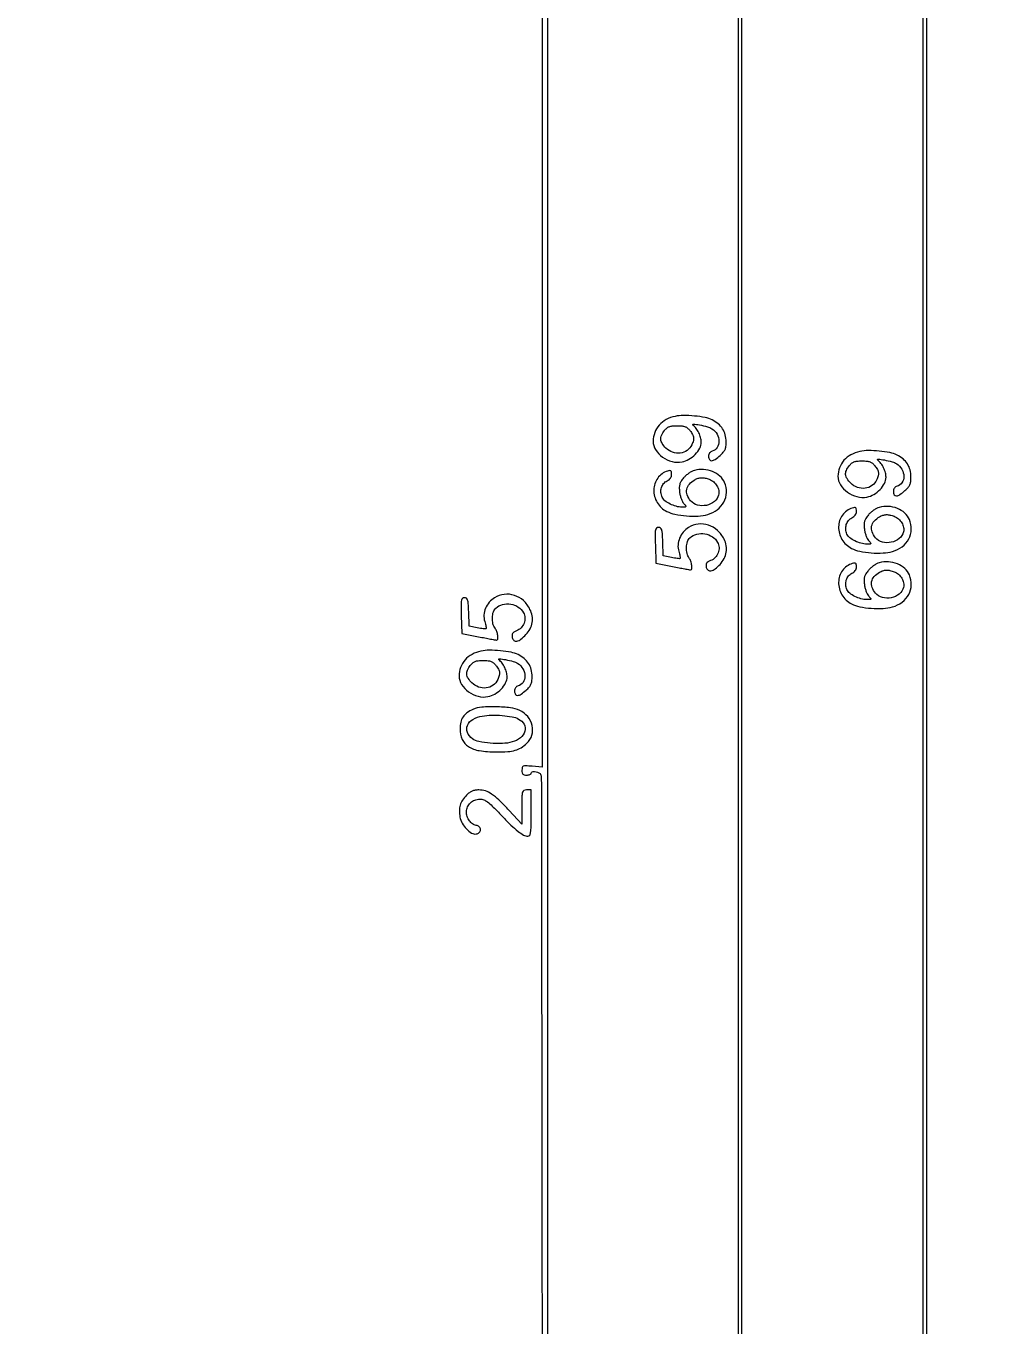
# Model space of a CAD drawing. Extents: x 0 to 836, y 5 to 589.
# Drawn here: x 45.1 to 89, y 310.1 to 369.6 of the extents above; entities that cross this region are included whole.
import ezdxf

# ---------------------------------------------------------------- set-up
doc = ezdxf.new("R2010")
doc.units = 0
doc.header["$MEASUREMENT"] = 0

msp = doc.modelspace()

# ---------------------------------------------------------------- linework, layer by layer
for points in [[(201.712326, 537.783562, -0.000001), (217.055896, 537.76491, -0.426088)], [(546.939, 229.3929, -0.000106), (546.943559, 250.949215, -0.000176), (546.957638, 269.095817, -0.000001), (546.976289, 285.583213, -0.415883)], [(836.0595, 588.6891), (420.497259, 588.710259, 0.000013), (261.145696, 588.714318, 0.000021), (126.989856, 588.708632), (4.934769, 588.698274, 0.19889), (4.878609, 588.675009, 0.198853), (4.855343, 588.618859), (4.83877, 516.273901, 0.000036), (4.826254, 436.744061, 0.000021), (4.8222, 342.282364), (4.8222, 95.946129), (4.469225, 95.920114, 0.031904), (4.160456, 95.877435, 0.315999), (4.075312, 95.787407, 0.415411), (4.137995, 95.703578, 0.035338), (4.43445, 95.6826), (4.8222, 95.6826), (4.8222, 50.2101), (4.8222, 4.7376), (420.462, 4.7376), (836.1018, 4.7376)], [(604.852986, 529.408162, -0.000002), (620.423836, 529.389509, -0.550615)], [(238.738155, 529.614638, -0.000002), (224.300981, 529.63329, -0.415836)], [(308.18842, 529.408162, -0.000002), (322.638019, 529.38951, -0.415836)], [(531.796111, 538.074638, -0.000002), (517.6951, 538.093291, -0.426056)], [(413.368417, 538.074638, -0.000002), (399.676779, 538.093291, -0.415815)], [(77.850638, 481.579418, -0.000002), (77.869294, 494.031443, -0.550517)], [(336.166934, 548.220763, -0.000002), (326.827688, 548.233536, -0.413812)], [(77.644162, 421.684687, -0.000002), (77.625507, 409.236574, -0.415775)], [(333.609652, 529.614638, -0.000003), (323.198363, 529.633296, -0.415688)], [(68.6952, 512.4222), (68.6952, 424.07169), (68.6952, 335.721179), (68.2299, 335.759766, 0.007133), (67.929172, 335.78039, 0.107826), (67.826408, 335.763741, 0.250288), (67.778728, 335.707689, 0.053641), (67.7646, 335.576376, 0.040763), (67.773948, 335.461903, 0.150693), (67.805902, 335.397748, 0.157767), (67.867426, 335.364407, 0.045946), (67.9761, 335.3544, 0.038131), (68.057092, 335.360586, 0.057076), (68.125472, 335.379251, 0.074992), (68.172132, 335.406604, 0.226478), (68.1876, 335.439, -0.308176), (68.230223, 335.501586, -0.104548), (68.344539, 335.520821, -0.079759), (68.484837, 335.492261, -0.106751), (68.59368, 335.42208, -0.198532), (68.652554, 335.280239, -0.000012), (68.672972, 321.077246, -0.000309), (68.688474, 301.604946, -0.000063), (68.690329, 267.04413)], [(77.841889, 210.212758, -0.000002), (77.851786, 217.49274, -0.413814)], [(86.1228, 450.792572), (86.1228, 406.705194), (85.499464, 406.600455, 0.100315), (83.868412, 405.97451, 0.099926), (82.607151, 404.762259, 0.1007), (81.921518, 403.164231, 0.103551), (81.924609, 401.442009, 0.050819), (82.199961, 400.581557, 0.047863), (82.647485, 399.775665, 0.049065), (83.22665, 399.088919, 0.060583), (83.892168, 398.581824, 0.027792), (84.313921, 398.365183, 0.017806), (84.824667, 398.159201, 0.016577), (85.310444, 398.001134, 0.070475), (85.612129, 397.9584, -0.018306), (85.71499, 397.954633, -0.015555), (85.82308, 397.943316, -0.015835), (85.920901, 397.926816, -0.041935), (85.988981, 397.907049, -0.309751), (86.079515, 397.775741, -0.000067), (86.101574, 389.726527, -0.000595), (86.119331, 377.187861, -0.000057), (86.1228, 346.554849), (86.1228, 295.254)], [(86.292, 295.254), (86.292, 346.554849, -0.000057), (86.295469, 377.187861, -0.000595)]]:
    msp.add_lwpolyline(points, format="xyb")
for points in [[(68.949, 198.217013), (68.949, 355.27803), (68.949, 512.339047)], [(77.6628, 395.505), (77.6628, 348.291991), (77.6628, 301.078982)], [(77.832, 301.0068), (77.832, 348.221676), (77.832, 395.436552)]]:
    msp.add_lwpolyline(points)
for points in [[(74.772532, 351.775339, 0.073887), (74.36542, 351.62602, 0.087476), (74.045453, 351.370668, 0.091457), (73.842049, 351.031588, 0.089719), (73.7712, 350.639928, 0.141999), (73.8839, 350.251097, 0.096328), (74.202286, 349.913613, 0.091456), (74.641043, 349.707032, 0.111226), (75.093999, 349.690675, 0.086234), (75.410454, 349.808883, 0.068269), (75.698113, 350.034849, 0.071559), (75.901625, 350.316485, 0.121305), (75.9708, 350.597416, 0.066352), (75.943315, 350.803614, 0.046732), (75.861153, 351.02295, 0.046757), (75.739763, 351.223064, 0.0667), (75.595004, 351.371783, -0.735574), (75.613606, 351.420713, -0.031466), (75.893268, 351.385907, -0.020612), (76.251685, 351.302761, -0.077741), (76.461102, 351.20815, -0.119204), (76.696302, 350.957697, -0.126117), (76.784786, 350.632677, -0.149908), (76.701208, 350.344965, -0.185771), (76.476362, 350.18338, 0.08419), (76.405371, 350.151357, 0.095531), (76.35247, 350.098789, 0.088381), (76.320144, 350.026748, 0.061447), (76.3092, 349.938033, 0.134368), (76.348338, 349.795024, 0.288114), (76.445997, 349.744741, 0.13087), (76.608213, 349.803184, 0.030797), (76.836615, 349.98326, 0.02906), (76.983199, 350.130407, 0.07793), (77.062742, 350.254552, 0.076479), (77.101279, 350.398474, 0.027248), (77.1129, 350.611557, 0.06418), (77.07183, 350.930194, 0.078293), (76.951399, 351.205296, 0.077155), (76.750497, 351.433019, 0.060136), (76.47294, 351.612399, 0.066205), (76.147544, 351.720742, 0.02342), (75.660367, 351.790571, 0.023784), (75.157806, 351.8147, 0.051157)], [(75.45706, 351.120891, -0.034949), (75.575746, 350.946154, -0.100985), (75.622304, 350.808201, -0.102102), (75.610841, 350.663937, -0.036199), (75.538471, 350.46881, -0.132246), (75.327327, 350.213237, -0.124081), (75.011283, 350.090496, -0.117551), (74.660938, 350.129364, -0.110668), (74.356892, 350.322092, -0.050987), (74.186832, 350.530887, -0.123571), (74.121773, 350.717334, -0.130223), (74.154002, 350.906041, -0.059664), (74.28494, 351.120891, -0.046717), (74.394676, 351.236374, -0.088755), (74.504269, 351.302142, -0.070236), (74.646787, 351.334493, -0.020746), (74.871, 351.3438, -0.020746), (75.095213, 351.334493, -0.070236), (75.237731, 351.302142, -0.088755), (75.347324, 351.236374, -0.046717)], [(83.232532, 350.167939, 0.073887), (82.82542, 350.01862, 0.087476), (82.505453, 349.763268, 0.091457), (82.302049, 349.424188, 0.089719), (82.2312, 349.032528, 0.141999), (82.3439, 348.643697, 0.096328), (82.662286, 348.306213, 0.091456), (83.101043, 348.099632, 0.111226), (83.553999, 348.083275, 0.086234), (83.870454, 348.201483, 0.068269), (84.158113, 348.427449, 0.071559), (84.361625, 348.709085, 0.121305), (84.4308, 348.990016, 0.066352), (84.403315, 349.196214, 0.046732), (84.321153, 349.41555, 0.046757), (84.199763, 349.615664, 0.0667), (84.055004, 349.764383, -0.735574), (84.073606, 349.813313, -0.031466), (84.353268, 349.778507, -0.020612), (84.711685, 349.695361, -0.077741), (84.921102, 349.60075, -0.119204), (85.156302, 349.350297, -0.126117), (85.244786, 349.025277, -0.149908), (85.161208, 348.737565, -0.185771), (84.936362, 348.57598, 0.08419), (84.865371, 348.543957, 0.095531), (84.81247, 348.491389, 0.088381), (84.780144, 348.419348, 0.061447), (84.7692, 348.330633, 0.134368), (84.808338, 348.187624, 0.288114), (84.905997, 348.137341, 0.13087), (85.068213, 348.195784, 0.030797), (85.296615, 348.37586, 0.02906), (85.443199, 348.523007, 0.07793), (85.522742, 348.647152, 0.076479), (85.561279, 348.791074, 0.027248), (85.5729, 349.004157, 0.06418), (85.53183, 349.322794, 0.078293), (85.411399, 349.597896, 0.077155), (85.210497, 349.825619, 0.060136), (84.93294, 350.004999, 0.066205), (84.607544, 350.113342, 0.02342), (84.120367, 350.183171, 0.023784), (83.617806, 350.2073, 0.051157)], [(75.660564, 349.301801, 0.055757), (75.541535, 349.254042, 0.028701), (75.404486, 349.169949, 0.028124), (75.271814, 349.066133, 0.037788), (75.165057, 348.957144, 0.029405), (75.047021, 348.798845, 0.074549), (74.986961, 348.66895, 0.072535), (74.966757, 348.525016, 0.026727), (74.978837, 348.319812, 0.031012), (75.005703, 348.16719, 0.027174), (75.05211, 348.01201, 0.028137), (75.109662, 347.876333, 0.069644), (75.170207, 347.787167, -0.010125), (75.264195, 347.678987, -0.29066), (75.268743, 347.644015, -0.281034), (75.238941, 347.624214, -0.009632), (75.092895, 347.6214, -0.06538), (74.822344, 347.656929, -0.050678), (74.544262, 347.762368, -0.053033), (74.312039, 347.911102, -0.117448), (74.183652, 348.076066, -0.088801), (74.128087, 348.293324, -0.091593), (74.152318, 348.513883, -0.097345), (74.251016, 348.700638, -0.116273), (74.408034, 348.822257, 0.05591), (74.498824, 348.876584, 0.077484), (74.564425, 348.944889, 0.081855), (74.603716, 349.026813, 0.071083), (74.6172, 349.121181, 0.033646), (74.609949, 349.228815, 0.197222), (74.582167, 349.276893, 0.203472), (74.529241, 349.29074, 0.035991), (74.42685, 349.268111, 0.166211), (73.978801, 348.94901, 0.151956), (73.79954, 348.409724, 0.141227), (73.953658, 347.833375, 0.139974), (74.391259, 347.42508, 0.068762), (74.770045, 347.293082, 0.030667), (75.294477, 347.220946, 0.030666), (75.834729, 347.213346, 0.056497), (76.268104, 347.283337, 0.094057), (76.706697, 347.500941, 0.109336), (77.007859, 347.854979, 0.113597), (77.124429, 348.291696, 0.108016), (77.041814, 348.744205, 0.11261), (76.829683, 349.041311, 0.085907), (76.489027, 349.252556, 0.080936), (76.077123, 349.345602, 0.082894)], [(83.91706, 349.513491, -0.034949), (84.035746, 349.338754, -0.100985), (84.082304, 349.200801, -0.102102), (84.070841, 349.056537, -0.036199), (83.998471, 348.86141, -0.132246), (83.787327, 348.605837, -0.124081), (83.471283, 348.483096, -0.117551), (83.120938, 348.521964, -0.110668), (82.816892, 348.714692, -0.050987), (82.646832, 348.923487, -0.123571), (82.581773, 349.109934, -0.130223), (82.614002, 349.298641, -0.059664), (82.74494, 349.513491, -0.046717), (82.854676, 349.628974, -0.088755), (82.964269, 349.694742, -0.070236), (83.106787, 349.727093, -0.020746), (83.331, 349.7364, -0.020746), (83.555213, 349.727093, -0.070236), (83.697731, 349.694742, -0.088755), (83.807324, 349.628974, -0.046717)], [(76.341568, 348.894176, -0.085784), (76.541797, 348.775653, -0.082624), (76.693681, 348.595441, -0.086689), (76.773851, 348.384043, -0.109293), (76.76797, 348.1754, -0.16313), (76.574444, 347.873018, -0.119704), (76.211558, 347.702269, -0.116706), (75.80322, 347.714866, -0.150427), (75.48726, 347.913758, -0.088728), (75.332634, 348.175633, -0.138217), (75.311387, 348.435153, -0.134064), (75.429182, 348.673176, -0.081178), (75.6747, 348.872819, -0.05298), (75.830425, 348.941401, -0.069353), (75.983511, 348.967758, -0.063219), (76.148664, 348.952145, -0.035715)], [(84.120564, 347.609801, 0.055757), (84.001535, 347.562042, 0.028701), (83.864486, 347.477949, 0.028124), (83.731814, 347.374133, 0.037788), (83.625057, 347.265144, 0.029405), (83.507021, 347.106845, 0.074549), (83.446961, 346.97695, 0.072535), (83.426757, 346.833016, 0.026727), (83.438837, 346.627812, 0.031012), (83.465703, 346.47519, 0.027174), (83.51211, 346.32001, 0.028137), (83.569662, 346.184333, 0.069644), (83.630207, 346.095167, -0.010125), (83.724195, 345.986987, -0.29066), (83.728743, 345.952015, -0.281034), (83.698941, 345.932214, -0.009632), (83.552895, 345.9294, -0.06538), (83.282344, 345.964929, -0.050678), (83.004262, 346.070368, -0.053033), (82.772039, 346.219102, -0.117448), (82.643652, 346.384066, -0.088801), (82.588087, 346.601324, -0.091593), (82.612318, 346.821883, -0.097345), (82.711016, 347.008638, -0.116273), (82.868034, 347.130257, 0.05591), (82.958824, 347.184584, 0.077484), (83.024425, 347.252889, 0.081855), (83.063716, 347.334813, 0.071083), (83.0772, 347.429181, 0.033646), (83.069949, 347.536815, 0.197222), (83.042167, 347.584893, 0.203472), (82.989241, 347.59874, 0.035991), (82.88685, 347.576111, 0.166211), (82.438801, 347.25701, 0.151956), (82.25954, 346.717724, 0.141227), (82.413658, 346.141375, 0.139974), (82.851259, 345.73308, 0.068762), (83.230045, 345.601082, 0.030667), (83.754477, 345.528946, 0.030666), (84.294729, 345.521346, 0.056497), (84.728104, 345.591337, 0.094057), (85.166697, 345.808941, 0.109336), (85.467859, 346.162979, 0.113597), (85.584429, 346.599696, 0.108016), (85.501814, 347.052205, 0.11261), (85.289683, 347.349311, 0.085907), (84.949027, 347.560556, 0.080936), (84.537123, 347.653602, 0.082894)], [(84.801568, 347.202176, -0.085784), (85.001797, 347.083653, -0.082624), (85.153681, 346.903441, -0.086689), (85.233851, 346.692043, -0.109293), (85.22797, 346.4834, -0.16313), (85.034444, 346.181018, -0.119704), (84.671558, 346.010269, -0.116706), (84.26322, 346.022866, -0.150427), (83.94726, 346.221758, -0.088728), (83.792634, 346.483633, -0.138217), (83.771387, 346.743153, -0.134064), (83.889182, 346.981176, -0.081178), (84.1347, 347.180819, -0.05298), (84.290425, 347.249401, -0.069353), (84.443511, 347.275758, -0.063219), (84.608664, 347.260145, -0.035715)], [(75.394659, 346.688631, 0.079523), (75.150023, 346.479962, 0.078668), (74.981654, 346.204634, 0.080923), (74.909747, 345.897994, 0.091914), (74.944188, 345.598433, -0.012082), (74.976556, 345.483106, -0.018033), (74.998734, 345.380758, -0.01327), (75.011471, 345.296931, -0.231417), (75.002767, 345.271567, -0.216002), (74.976278, 345.261599, -0.008856), (74.872357, 345.27027, -0.014053), (74.746678, 345.286582, -0.009359), (74.603665, 345.311999), (74.2365, 345.384367), (74.211791, 346.037584, 0.006102), (74.192589, 346.421228, 0.056473), (74.163685, 346.584661, 0.165684), (74.109374, 346.661342, 0.157831), (74.018378, 346.6908, 0.181067), (73.927071, 346.656614, 0.171565), (73.878126, 346.570023, 0.047291), (73.862754, 346.378607, 0.003796), (73.873886, 345.8719), (73.8981, 345.053001), (74.6595, 344.904133, 0.000857), (74.955862, 344.846717, 0.001269), (75.215877, 344.797488, 0.000558), (75.438162, 344.756244, 0.025411), (75.48435, 344.750133, 0.400194), (75.540575, 344.795658, 0.06277), (75.541116, 344.952367, 0.052559), (75.497526, 345.141131, 0.079063), (75.418209, 345.28992, -0.10785), (75.321279, 345.49978, -0.063851), (75.296305, 345.775606, -0.065197), (75.341074, 346.04047, -0.13521), (75.452707, 346.216004, -0.121658), (75.763321, 346.383056, -0.104678), (76.134628, 346.398926, -0.104318), (76.48155, 346.262862, -0.119991), (76.723565, 346.003236, -0.119167), (76.787735, 345.775151, -0.10244), (76.74619, 345.528897, -0.099002), (76.608026, 345.312706, -0.103384), (76.399231, 345.17025, 0.036707), (76.282381, 345.111469, 0.117073), (76.220259, 345.050924, 0.134297), (76.196651, 344.974107, 0.05507), (76.205315, 344.864468, 0.175546), (76.2828, 344.734152, 0.22937), (76.415787, 344.702189, 0.113901), (76.604956, 344.791684, 0.037311), (76.833415, 345.001676, 0.067438), (77.021356, 345.265918, 0.081923), (77.116851, 345.554005, 0.082781), (77.114267, 345.85507, 0.070621), (77.015875, 346.157255, 0.094776), (76.717082, 346.554591, 0.105465), (76.30291, 346.795531, 0.109113), (75.838059, 346.841873, 0.107792)], [(84.120564, 345.071801, 0.055757), (84.001535, 345.024042, 0.028701), (83.864486, 344.939949, 0.028124), (83.731814, 344.836133, 0.037788), (83.625057, 344.727144, 0.029405), (83.507021, 344.568845, 0.074549), (83.446961, 344.43895, 0.072535), (83.426757, 344.295016, 0.026727), (83.438837, 344.089812, 0.031012), (83.465703, 343.93719, 0.027174), (83.51211, 343.78201, 0.028137), (83.569662, 343.646333, 0.069644), (83.630207, 343.557167, -0.010125), (83.724195, 343.448987, -0.29066), (83.728743, 343.414015, -0.281034), (83.698941, 343.394214, -0.009632), (83.552895, 343.3914, -0.06538), (83.282344, 343.426929, -0.050678), (83.004262, 343.532368, -0.053033), (82.772039, 343.681102, -0.117448), (82.643652, 343.846066, -0.088801), (82.588087, 344.063324, -0.091593), (82.612318, 344.283883, -0.097345), (82.711016, 344.470638, -0.116273), (82.868034, 344.592257, 0.05591), (82.958824, 344.646584, 0.077484), (83.024425, 344.714889, 0.081855), (83.063716, 344.796813, 0.071083), (83.0772, 344.891181, 0.033646), (83.069949, 344.998815, 0.197222), (83.042167, 345.046893, 0.203472), (82.989241, 345.06074, 0.035991), (82.88685, 345.038111, 0.166211), (82.438801, 344.71901, 0.151956), (82.25954, 344.179724, 0.141227), (82.413658, 343.603375, 0.139974), (82.851259, 343.19508, 0.068762), (83.230045, 343.063082, 0.030667), (83.754477, 342.990946, 0.030666), (84.294729, 342.983346, 0.056497), (84.728104, 343.053337, 0.094057), (85.166697, 343.270941, 0.109336), (85.467859, 343.624979, 0.113597), (85.584429, 344.061696, 0.108016), (85.501814, 344.514205, 0.11261), (85.289683, 344.811311, 0.085907), (84.949027, 345.022556, 0.080936), (84.537123, 345.115602, 0.082894)], [(84.801568, 344.664176, -0.085784), (85.001797, 344.545653, -0.082624), (85.153681, 344.365441, -0.086689), (85.233851, 344.154043, -0.109293), (85.22797, 343.9454, -0.16313), (85.034444, 343.643018, -0.119704), (84.671558, 343.472269, -0.116706), (84.26322, 343.484866, -0.150427), (83.94726, 343.683758, -0.088728), (83.792634, 343.945633, -0.138217), (83.771387, 344.205153, -0.134064), (83.889182, 344.443176, -0.081178), (84.1347, 344.642819, -0.05298), (84.290425, 344.711401, -0.069353), (84.443511, 344.737758, -0.063219), (84.608664, 344.722145, -0.035715)], [(66.511659, 343.473831, 0.079523), (66.267023, 343.265162, 0.078668), (66.098654, 342.989834, 0.080923), (66.026747, 342.683194, 0.091914), (66.061188, 342.383633, -0.012082), (66.093556, 342.268306, -0.018033), (66.115734, 342.165958, -0.01327), (66.128471, 342.082131, -0.231417), (66.119767, 342.056767, -0.216002), (66.093278, 342.046799, -0.008856), (65.989357, 342.05547, -0.014053), (65.863678, 342.071782, -0.009359), (65.720665, 342.097199), (65.3535, 342.169567), (65.328791, 342.822784, 0.006102), (65.309589, 343.206428, 0.056473), (65.280685, 343.369861, 0.165684), (65.226374, 343.446542, 0.157831), (65.135378, 343.476, 0.181067), (65.044071, 343.441814, 0.171565), (64.995126, 343.355223, 0.047291), (64.979754, 343.163807, 0.003796), (64.990886, 342.6571), (65.0151, 341.838201), (65.7765, 341.689333, 0.000857), (66.072862, 341.631917, 0.001269), (66.332877, 341.582688, 0.000558), (66.555162, 341.541444, 0.025411), (66.60135, 341.535333, 0.400194), (66.657575, 341.580858, 0.06277), (66.658116, 341.737567, 0.052559), (66.614526, 341.926331, 0.079063), (66.535209, 342.07512, -0.10785), (66.438279, 342.28498, -0.063851), (66.413305, 342.560806, -0.065197), (66.458074, 342.82567, -0.13521), (66.569707, 343.001204, -0.121658), (66.880321, 343.168256, -0.104678), (67.251628, 343.184126, -0.104318), (67.59855, 343.048062, -0.119991), (67.840565, 342.788436, -0.119167), (67.904735, 342.560351, -0.10244), (67.86319, 342.314097, -0.099002), (67.725026, 342.097906, -0.103384), (67.516231, 341.95545, 0.036707), (67.399381, 341.896669, 0.117073), (67.337259, 341.836124, 0.134297), (67.313651, 341.759307, 0.05507), (67.322315, 341.649668, 0.175546), (67.3998, 341.519352, 0.22937), (67.532787, 341.487389, 0.113901), (67.721956, 341.576884, 0.037311), (67.950415, 341.786876, 0.067438), (68.138356, 342.051118, 0.081923), (68.233851, 342.339205, 0.082781), (68.231267, 342.64027, 0.070621), (68.132875, 342.942455, 0.094776), (67.834082, 343.339791, 0.105465), (67.41991, 343.580731, 0.109113), (66.955059, 343.627073, 0.107792)], [(65.889532, 341.031139, 0.073887), (65.48242, 340.88182, 0.087476), (65.162453, 340.626468, 0.091457), (64.959049, 340.287388, 0.089719), (64.8882, 339.895728, 0.141999), (65.0009, 339.506897, 0.096328), (65.319286, 339.169413, 0.091456), (65.758043, 338.962832, 0.111226), (66.210999, 338.946475, 0.086234), (66.527454, 339.064683, 0.068269), (66.815113, 339.290649, 0.071559), (67.018625, 339.572285, 0.121305), (67.0878, 339.853216, 0.066352), (67.060315, 340.059414, 0.046732), (66.978153, 340.27875, 0.046757), (66.856763, 340.478864, 0.0667), (66.712004, 340.627583, -0.735574), (66.730606, 340.676513, -0.031466), (67.010268, 340.641707, -0.020612), (67.368685, 340.558561, -0.077741), (67.578102, 340.46395, -0.119204), (67.813302, 340.213497, -0.126117), (67.901786, 339.888477, -0.149908), (67.818208, 339.600765, -0.185771), (67.593362, 339.43918, 0.08419), (67.522371, 339.407157, 0.095531), (67.46947, 339.354589, 0.088381), (67.437144, 339.282548, 0.061447), (67.4262, 339.193833, 0.134368), (67.465338, 339.050824, 0.288114), (67.562997, 339.000541, 0.13087), (67.725213, 339.058984, 0.030797), (67.953615, 339.23906, 0.02906), (68.100199, 339.386207, 0.07793), (68.179742, 339.510352, 0.076479), (68.218279, 339.654274, 0.027248), (68.2299, 339.867357, 0.06418), (68.18883, 340.185994, 0.078293), (68.068399, 340.461096, 0.077155), (67.867497, 340.688819, 0.060136), (67.58994, 340.868199, 0.066205), (67.264544, 340.976542, 0.02342), (66.777367, 341.046371, 0.023784), (66.274806, 341.0705, 0.051157)], [(66.57406, 340.376691, -0.034949), (66.692746, 340.201954, -0.100985), (66.739304, 340.064001, -0.102102), (66.727841, 339.919737, -0.036199), (66.655471, 339.72461, -0.132246), (66.444327, 339.469037, -0.124081), (66.128283, 339.346296, -0.117551), (65.777938, 339.385164, -0.110668), (65.473892, 339.577892, -0.050987), (65.303832, 339.786687, -0.123571), (65.238773, 339.973134, -0.130223), (65.271002, 340.161841, -0.059664), (65.40194, 340.376691, -0.046717), (65.511676, 340.492174, -0.088755), (65.621269, 340.557942, -0.070236), (65.763787, 340.590293, -0.020746), (65.988, 340.5996, -0.020746), (66.212213, 340.590293, -0.070236), (66.354731, 340.557942, -0.088755), (66.464324, 340.492174, -0.046717)], [(65.5227, 338.365947, 0.053672), (65.250215, 338.208871, 0.089458), (65.067864, 338.017853, 0.090403), (64.964922, 337.776681, 0.055837), (64.9305, 337.4694, 0.10406), (65.031234, 336.990623, 0.148393), (65.312381, 336.663118, 0.105117), (65.811865, 336.47664, 0.03681), (66.5802, 336.419475, 0.014948), (67.119793, 336.435244, 0.05366), (67.459203, 336.492223, 0.072223), (67.723755, 336.609648, 0.044209), (67.995955, 336.816702, 0.140323), (68.218323, 337.17671, 0.124029), (68.230562, 337.618581, 0.116908), (68.029111, 338.03364, 0.115538), (67.662034, 338.316253, 0.076424), (67.236918, 338.435515, 0.024439), (66.580338, 338.482932, 0.024038), (65.926857, 338.466694, 0.085905)], [(67.615324, 337.923287, -0.152341), (67.863814, 337.679515, -0.193791), (67.898703, 337.362997, -0.158165), (67.698344, 337.061661, -0.101891), (67.320676, 336.871146, -0.056119), (66.873066, 336.802581, -0.030501), (66.31612, 336.814336, -0.02923), (65.79502, 336.888053, -0.110494), (65.495963, 337.021269, -0.135251), (65.268103, 337.313196, -0.203488), (65.270525, 337.631652, -0.162529), (65.514882, 337.903968, -0.086537), (65.9457, 338.058585, -0.038102), (66.370301, 338.099371, -0.025119), (66.860837, 338.08434, -0.02485), (67.31687, 338.024465, -0.073437)], [(65.224425, 334.43464, 0.051153), (65.044516, 334.213604, 0.072988), (64.937998, 333.984527, 0.071635), (64.900622, 333.731232, 0.047266), (64.927411, 333.437615, 0.082624), (65.030385, 333.155795, 0.062291), (65.22754, 332.890781, 0.06701), (65.461186, 332.704553, 0.171701), (65.670199, 332.662394, 0.154891), (65.810699, 332.729984, 0.205775), (65.866484, 332.858621, 0.206634), (65.811477, 332.987204, 0.155718), (65.671494, 333.054836, -0.120035), (65.503641, 333.121889, -0.083756), (65.358952, 333.26678, -0.077229), (65.260489, 333.463817, -0.077472), (65.2266, 333.681224, -0.10504), (65.273302, 333.901079, -0.10037), (65.405721, 334.087076, -0.097017), (65.604517, 334.211325, -0.091225), (65.83995, 334.254954, -0.091469), (66.014218, 334.223036, -0.068605), (66.185692, 334.129233, -0.035955), (66.406973, 333.939249, -0.006703), (66.782152, 333.557004, 0.00777), (67.261629, 333.070574, 0.027056), (67.592318, 332.778803, 0.042437), (67.841658, 332.614001, 0.124499), (68.03955, 332.563157, 0.266285), (68.119322, 332.608486, 0.098923), (68.1635, 332.734833, 0.031549), (68.18355, 332.997822, 0.003254), (68.1876, 333.6201), (68.1876, 334.6776), (67.9761, 334.6776, 0.107498), (67.853343, 334.650899, 0.221958), (67.791059, 334.57779, 0.062393), (67.766931, 334.411575, 0.003589), (67.760549, 333.89505), (67.756497, 333.1125), (67.182693, 333.731669, 0.011982), (66.708865, 334.218999, 0.044714), (66.378388, 334.4896, 0.070874), (66.093818, 334.628904, 0.078159), (65.791142, 334.677043, 0.038885), (65.622898, 334.66423, 0.062693), (65.484932, 334.624713, 0.060899), (65.358328, 334.551241, 0.034494)]]:
    msp.add_lwpolyline(points, format="xyb", close=True)

doc.saveas('drawing.dxf')
